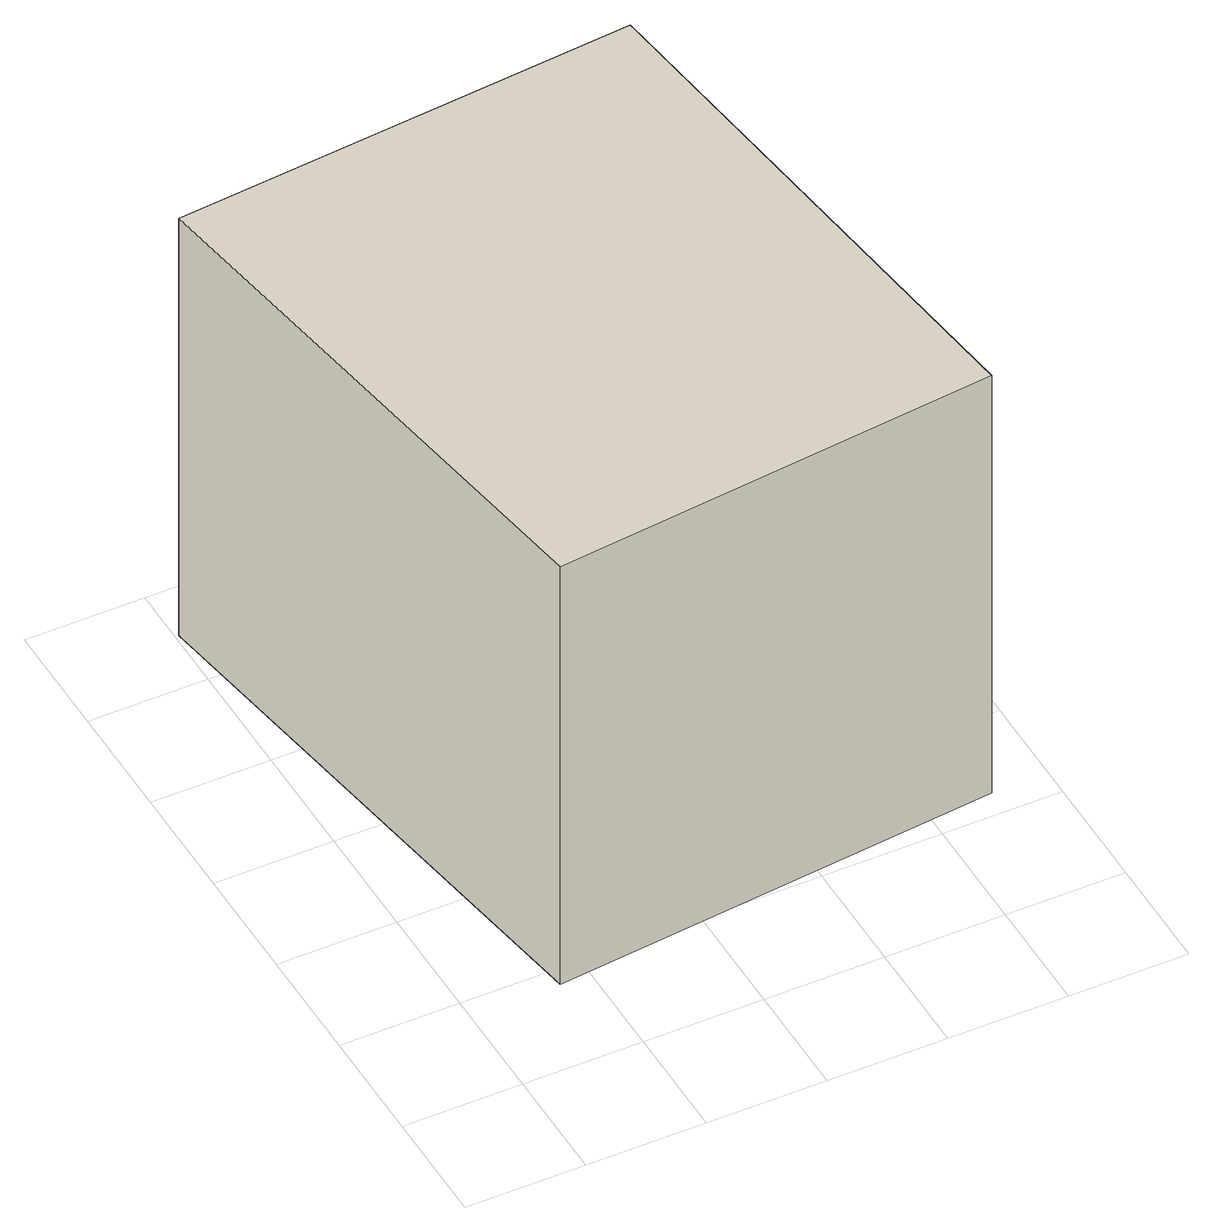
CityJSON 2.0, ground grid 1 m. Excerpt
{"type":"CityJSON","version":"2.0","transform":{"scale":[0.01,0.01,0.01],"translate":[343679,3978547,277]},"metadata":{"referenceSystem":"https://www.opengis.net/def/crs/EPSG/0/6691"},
"CityObjects":{
"building1":{"type":"Building","attributes":{"measuredHeight":4.1},"geometry":[{"type":"Solid","lod":"1","boundaries":[[[[0,1,2,3]],[[2,4,5,3]],[[1,6,4,2]],[[0,7,6,1]],[[3,5,7,0]],[[4,6,7,5]]]]}]}
},
"vertices":[
[395,586,30],[453,123,30],[75,84,30],[3,552,30],[75,84,444],[3,552,444],[453,123,444],[395,586,444]
]}
